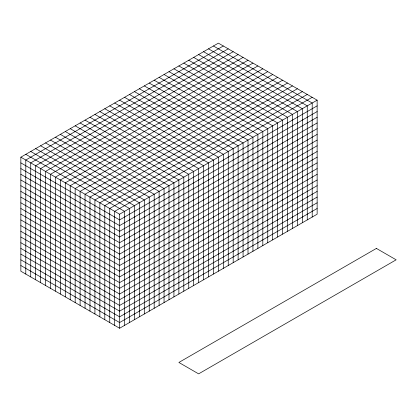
<?xml version="1.0" encoding="UTF-8"?>
<svg xmlns="http://www.w3.org/2000/svg" width="417" height="417" viewBox="0 0 417 417"><rect width="100%" height="100%" fill="white"/><g stroke="black" fill="none" stroke-linecap="round" stroke-linejoin="round"><path stroke-width="0.63" d="M20.85 157.183L218.378 43.139L317.139 100.158L317.139 214.202L119.611 328.242L20.85 271.222L20.85 157.183L119.611 214.202L317.139 100.158M223.314 45.99L25.786 160.034L25.786 274.073M228.25 48.841L30.728 162.885L30.728 276.924M233.192 51.692L35.664 165.731L35.664 279.776M238.128 54.544L40.6 168.583L40.6 282.627M243.069 57.395L45.542 171.434L45.542 285.478M248.006 60.246L50.478 174.285L50.478 288.329M252.942 63.097L55.419 177.136L55.419 291.181M257.883 65.949L60.356 179.988L60.356 294.032M262.819 68.8L65.292 182.839L65.292 296.883M267.756 71.651L70.233 185.69L70.233 299.734M272.697 74.502L75.169 188.541L75.169 302.586M277.633 77.353L80.106 191.393L80.106 305.437M282.575 80.205L85.047 194.244L85.047 308.288M287.511 83.056L89.983 197.095L89.983 311.139M292.447 85.907L94.925 199.946L94.925 313.991M297.389 88.758L99.861 202.798L99.861 316.842M302.325 91.61L104.797 205.649L104.797 319.693M307.261 94.461L109.739 208.5L109.739 322.539M312.203 97.307L114.675 211.351L114.675 325.39M317.139 105.861L119.611 219.905L20.85 162.885M317.139 111.563L119.611 225.607L20.85 168.583M317.139 117.266L119.611 231.31L20.85 174.285M317.139 122.968L119.611 237.007L20.85 179.988M317.139 128.671L119.611 242.71L20.85 185.69M317.139 134.373L119.611 248.412L20.85 191.393M317.139 140.076L119.611 254.115L20.85 197.095M317.139 145.778L119.611 259.817L20.85 202.798M317.139 151.48L119.611 265.52L20.85 208.5M317.139 157.183L119.611 271.222L20.85 214.202M317.139 162.885L119.611 276.924L20.85 219.905M317.139 168.588L119.611 282.627L20.85 225.607M317.139 174.29L119.611 288.329L20.85 231.31M317.139 179.988L119.611 294.032L20.85 237.012M317.139 185.69L119.611 299.734L20.85 242.715M317.139 191.393L119.611 305.437L20.85 248.417M317.139 197.095L119.611 311.139L20.85 254.115M317.139 202.798L119.611 316.842L20.85 259.817M317.139 208.5L119.611 322.539L20.85 265.52M213.436 45.99L312.203 103.009L312.203 217.054M208.5 48.841L307.261 105.861L307.261 219.905M203.564 51.692L302.325 108.712L302.325 222.756M198.622 54.544L297.389 111.563L297.389 225.607M193.686 57.395L292.447 114.414L292.447 228.459M188.75 60.246L287.511 117.266L287.511 231.31M183.808 63.097L282.575 120.117L282.575 234.161M178.872 65.949L277.633 122.968L277.633 237.012M173.931 68.8L272.697 125.819L272.697 239.864M168.994 71.651L267.756 128.671L267.756 242.715M164.058 74.502L262.819 131.522L262.819 245.566M159.117 77.353L257.883 134.373L257.883 248.417M154.181 80.205L252.942 137.224L252.942 251.269M149.244 83.056L248.006 140.076L248.006 254.115M144.303 85.907L243.069 142.927L243.069 256.966M139.367 88.758L238.128 145.778L238.128 259.817M134.425 91.61L233.192 148.629L233.192 262.668M129.489 94.461L228.25 151.48L228.25 265.52M124.553 97.307L223.314 154.332L223.314 268.371M119.611 100.158L218.378 157.183L218.378 271.222M114.675 103.009L213.436 160.034L213.436 274.073M109.739 105.861L208.5 162.885L208.5 276.924M104.797 108.712L203.564 165.731L203.564 279.776M99.861 111.563L198.622 168.583L198.622 282.627M94.925 114.414L193.686 171.434L193.686 285.478M89.983 117.266L188.75 174.285L188.75 288.329M85.047 120.117L183.808 177.136L183.808 291.181M80.106 122.968L178.872 179.988L178.872 294.032M75.169 125.819L173.931 182.839L173.931 296.883M70.233 128.671L168.994 185.69L168.994 299.734M65.292 131.522L164.058 188.541L164.058 302.586M60.356 134.373L159.117 191.393L159.117 305.437M55.419 137.224L154.181 194.244L154.181 308.288M50.478 140.076L149.244 197.095L149.244 311.139M45.542 142.927L144.303 199.946L144.303 313.991M40.6 145.778L139.367 202.798L139.367 316.842M35.664 148.629L134.425 205.649L134.425 319.693M30.728 151.48L129.489 208.5L129.489 322.539M25.786 154.332L124.553 211.351L124.553 325.39M119.611 214.202L119.611 328.242M376.4 248.417L178.872 362.456L198.622 373.861L396.15 259.817L376.4 248.417"/></g></svg>
